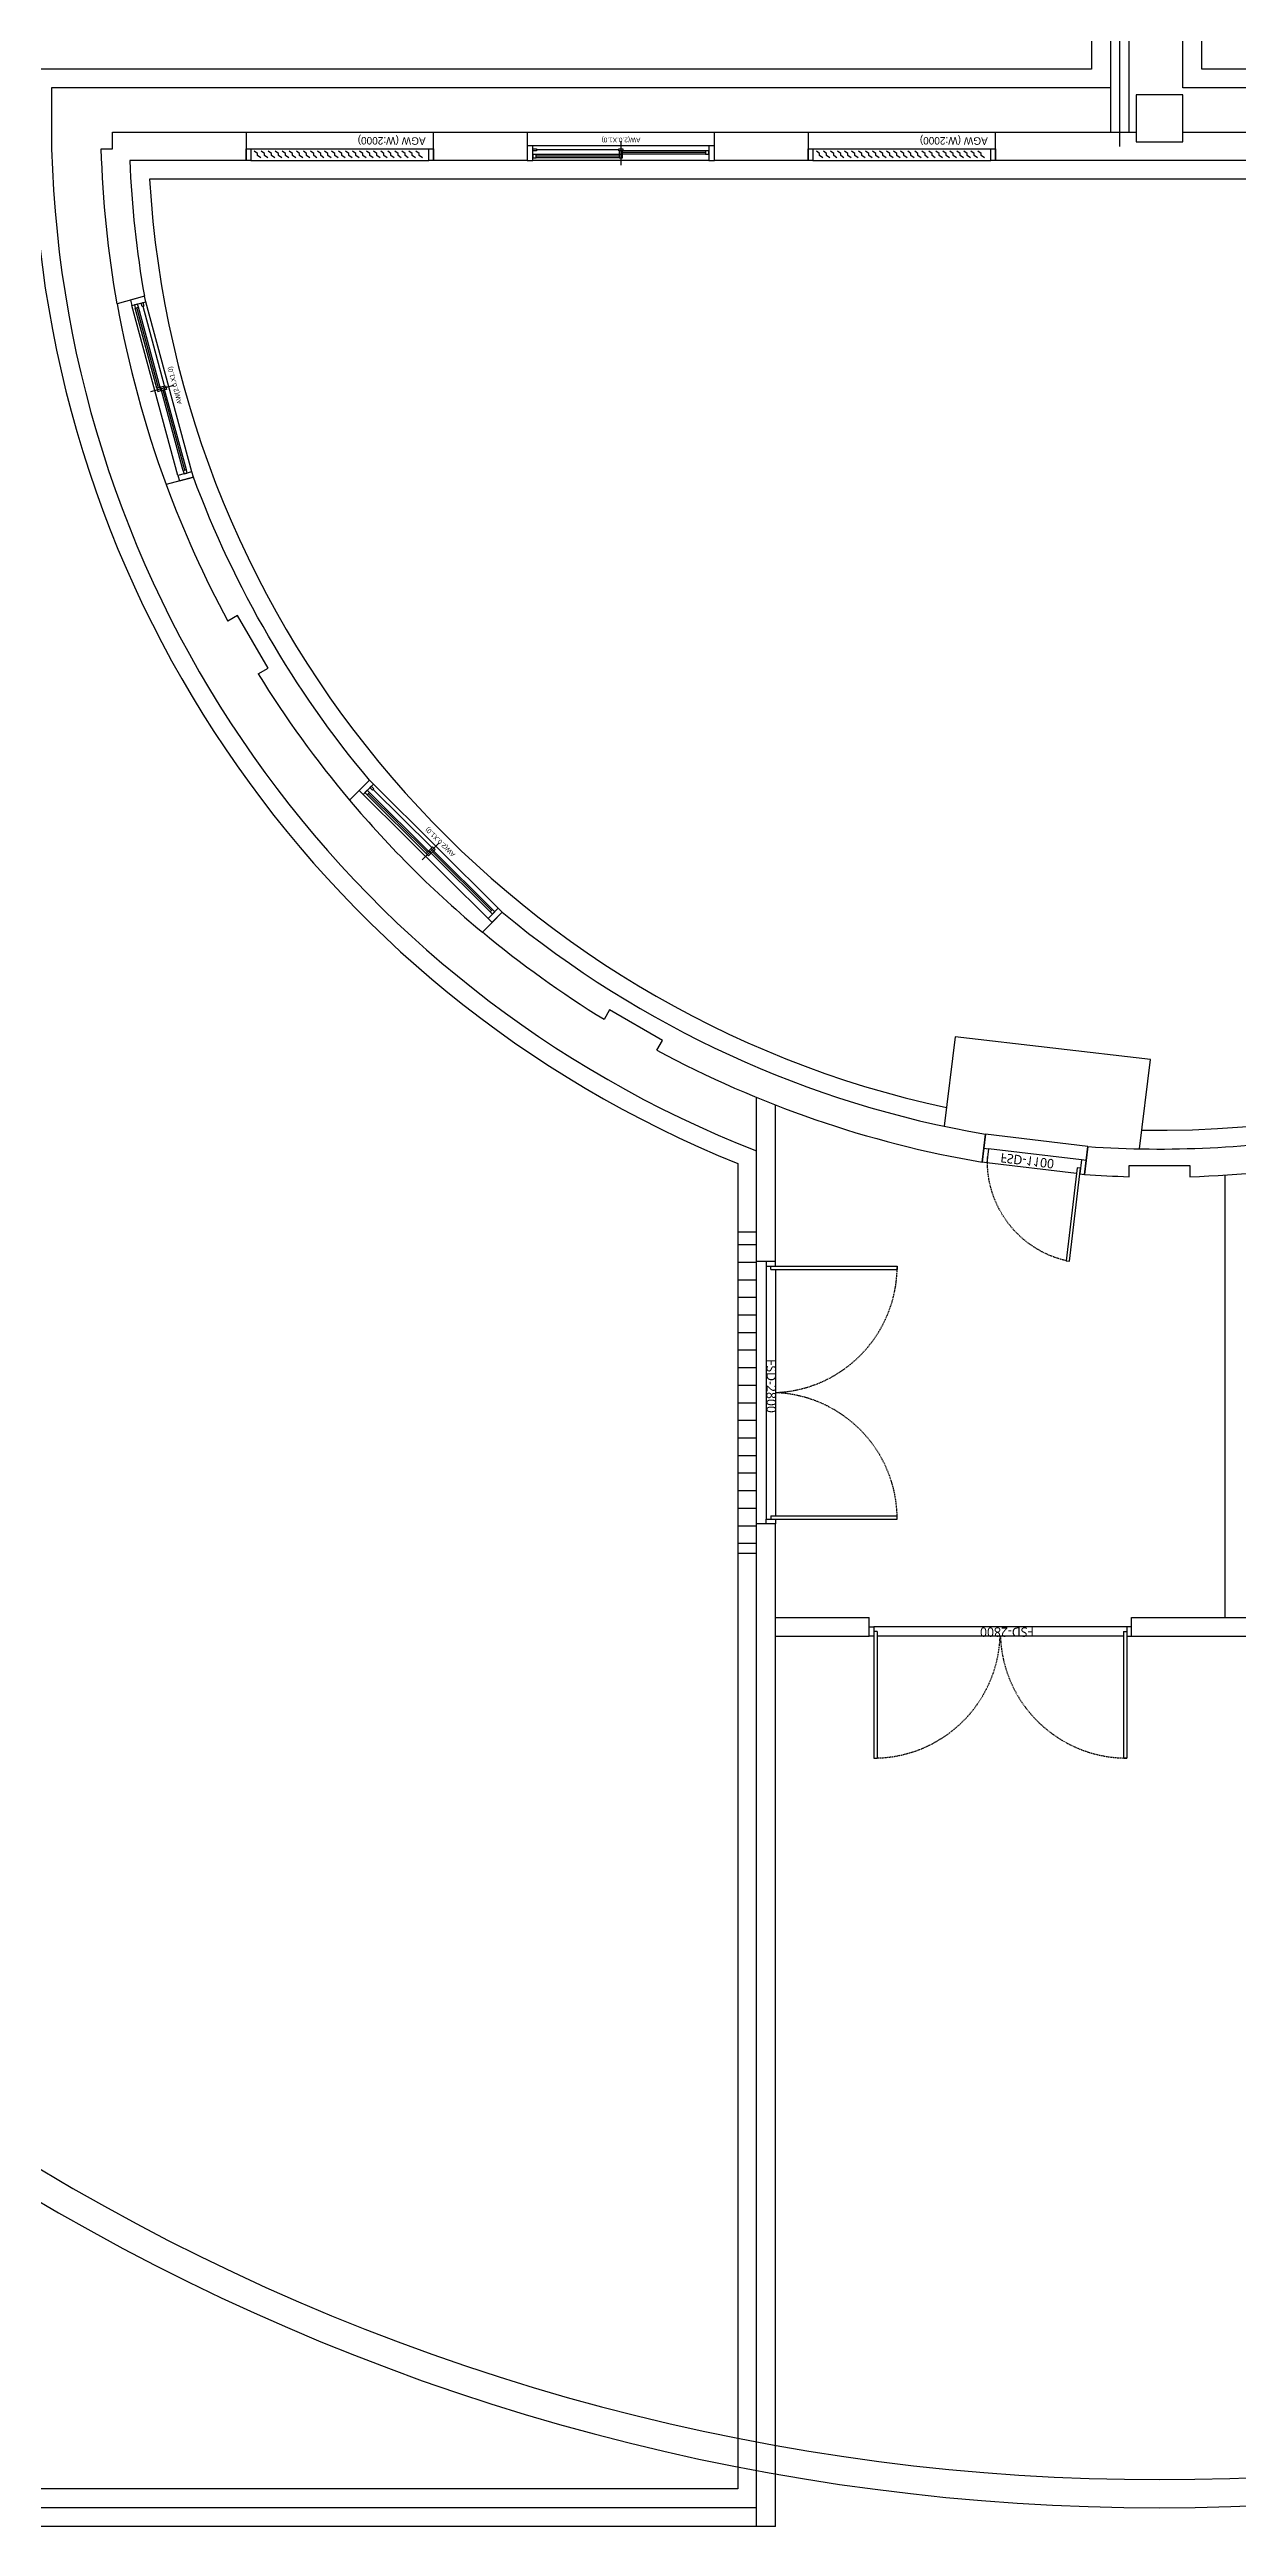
# Model space of a CAD drawing. Header units: millimetres. Extents: x -26983 to 60590, y 825 to 42375.
# Drawn here: x 55768 to 56017, y 17911 to 18428 of the extents above; entities that cross this region are included whole.
import ezdxf
from ezdxf.enums import TextEntityAlignment as Align

# ---------------------------------------------------------------- set-up
doc = ezdxf.new("R2010")
doc.units = ezdxf.units.MM
doc.header["$LTSCALE"] = 100
doc.header["$MEASUREMENT"] = 0
doc.linetypes.add('HID', pattern=[2.5, 1.5, -1])
doc.layers.get('0').update_dxf_attribs({"linetype": 'CONTINUOUS'})
doc.layers.get('Defpoints').update_dxf_attribs({"color": 171, "linetype": 'CONTINUOUS'})
for name, color, linetype in [('DOOR', 4, 'CONTINUOUS'), ('DOOR ELE', 253, 'CONTINUOUS'), ('DOOR(OPEN ELE)', 5, 'CONTINUOUS'), ('ELE9', 9, 'CONTINUOUS'), ('WIN', 4, 'CONTINUOUS'), ('WIN-ETC', 1, 'CONTINUOUS'), ('WIN-G', 252, 'CONTINUOUS'), ('WIN2', 5, 'CONTINUOUS')]:
    doc.layers.add(name, color=color, linetype=linetype)
doc.styles.add('CGS', font='cgse', dxfattribs={"bigfont": 'cgs'})
doc.styles.add('나눔바른고딕', font='NanumBarunGothic.ttf')

# ---------------------------------------------------------------- blocks, each defined once
blk = doc.blocks.new('A$Cebd64fee')
at = {"layer": 'DOOR'}
for p, q in [((50, 1441), (85, 1441)), ((50, 91), (50, 1441)), ((85, 91), (85, 1441)), ((2715, 91), (2715, 1441)), ((2750, 1441), (2715, 1441)), ((2750, 91), (2750, 1441)), ((85, 91), (50, 91)), ((2715, 91), (2750, 91))]:
    blk.add_line(p, q, dxfattribs=at)
for points in [[(0, 41), (50, 41), (50, 141), (0, 141)], [(2800, 41), (2750, 41), (2750, 141), (2800, 141)]]:
    blk.add_lwpolyline(points, close=True, dxfattribs=at)
at = {"layer": 'DOOR ELE'}
blk.add_line((85, 141), (2715, 141), dxfattribs=at)
blk.add_lwpolyline([(50, 41), (2750, 41)], dxfattribs=at)
at = {"layer": 'DOOR(OPEN ELE)', "linetype": 'HID', "ltscale": 0.05}
for centre, start, end in [((50, 91), 2.1226, 90), ((2750, 91), 90, 177.8774)]:
    blk.add_arc(centre, 1350, start, end, dxfattribs=at)
at = {"layer": 'Defpoints', "style": '나눔바른고딕'}
blk.add_text('FSD-2800', height=100, dxfattribs=at).set_placement((1042, 47))
blk = doc.blocks.new('AW2000')
at = {"layer": 'WIN', "ltscale": 0.1}
for points in [[(60, 155), (0, 155), (0, 0), (60, 0)], [(95, 52.5), (95, 87.5), (60, 87.5), (60, 52.5)], [(1020, 32.5), (980, 32.5), (980, 52.5), (1020, 52.5)], [(1017.5, 92.5), (1017.5, 127.5), (982.5, 127.5), (982.5, 92.5)], [(1017.5, 52.5), (1017.5, 87.5), (982.5, 87.5), (982.5, 52.5)], [(1940, 32.5), (1900, 32.5), (1900, 52.5), (1940, 52.5)], [(1940, 92.5), (1940, 127.5), (1905, 127.5), (1905, 92.5)], [(2000, 155), (1940, 155), (1940, 0), (2000, 0)]]:
    blk.add_lwpolyline(points, close=True, dxfattribs=at)
at = {"layer": 'WIN-ETC', "ltscale": 0.1}
blk.add_lwpolyline([(1000, -50), (1000, 205)], dxfattribs=at)
at = {"layer": 'WIN-G', "ltscale": 0.1}
for points in [[(95, 87.5), (982.5, 87.5)], [(95, 70), (982.5, 70)], [(95, 52.5), (982.5, 52.5)], [(1017.5, 127.5), (1905, 127.5)], [(1017.5, 110), (1905, 110)], [(1017.5, 92.5), (1905, 92.5)], [(1020, 42.5), (1900, 42.5)]]:
    blk.add_lwpolyline(points, dxfattribs=at)
at = {"layer": 'WIN2', "ltscale": 0.1}
for points in [[(60, 155), (1940, 155)], [(60, 0), (1940, 0)]]:
    blk.add_lwpolyline(points, dxfattribs=at)
at = {"layer": 'Defpoints', "style": 'CGS'}
blk.add_text('AW(2.0.X1.0)', height=50, dxfattribs=at).set_placement((997.7, -103.5), align=Align.BOTTOM_CENTER)
blk = doc.blocks.new('A$C48EA7C17')
at = {"layer": 'DOOR'}
for points in [[(965, 1088), (1000, 1088), (1000, 88), (965, 88)], [(-50, 0), (0, 0), (0, 150), (-50, 150)], [(1050, 0), (1000, 0), (1000, 150), (1050, 150)]]:
    blk.add_lwpolyline(points, close=True, dxfattribs=at)
at = {"layer": 'DOOR ELE', "ltscale": 0.1}
for points in [[(965, 150), (0, 150)], [(1000, 0), (0, 0)]]:
    blk.add_lwpolyline(points, dxfattribs=at)
at = {"layer": 'DOOR(OPEN ELE)', "linetype": 'HID', "ltscale": 0.05}
blk.add_arc((1084, 7), 1087, 96.2785, 175.7623, dxfattribs=at)
at = {"layer": 'Defpoints', "style": '나눔바른고딕'}
blk.add_text('FSD-1100', height=100, dxfattribs=at).set_placement((139, 28))
blk = doc.blocks.new('FDKGLMFGKFGHFGH')
at = {"layer": 'WIN'}
for points in [[(36447933, 599859), (36447983, 599859), (36447983, 599734), (36447933, 599734)], [(36449883, 599859), (36449933, 599859), (36449933, 599734), (36449883, 599734)]]:
    blk.add_lwpolyline(points, close=True, dxfattribs=at)
at = {"layer": 'WIN-G'}
for points in [[(36448051, 599831), (36448086, 599805), (36448086, 599785), (36448121, 599760)], [(36448126, 599831), (36448161, 599805), (36448161, 599785), (36448196, 599760)], [(36448201, 599831), (36448236, 599805), (36448236, 599785), (36448271, 599760)], [(36448276, 599831), (36448311, 599805), (36448311, 599785), (36448346, 599760)], [(36448351, 599831), (36448386, 599805), (36448386, 599785), (36448421, 599760)], [(36448426, 599831), (36448461, 599805), (36448461, 599785), (36448496, 599760)], [(36448501, 599831), (36448536, 599805), (36448536, 599785), (36448571, 599760)], [(36448576, 599831), (36448611, 599805), (36448611, 599785), (36448646, 599760)], [(36448651, 599831), (36448686, 599805), (36448686, 599785), (36448721, 599760)], [(36448726, 599831), (36448761, 599805), (36448761, 599785), (36448796, 599760)], [(36448801, 599831), (36448836, 599805), (36448836, 599785), (36448871, 599760)], [(36448876, 599831), (36448911, 599805), (36448911, 599785), (36448946, 599760)], [(36448951, 599831), (36448986, 599805), (36448986, 599785), (36449021, 599760)], [(36449026, 599831), (36449061, 599805), (36449061, 599785), (36449096, 599760)], [(36449101, 599831), (36449136, 599805), (36449136, 599785), (36449171, 599760)], [(36449176, 599831), (36449211, 599805), (36449211, 599785), (36449246, 599760)], [(36449251, 599831), (36449286, 599805), (36449286, 599785), (36449321, 599760)], [(36449326, 599831), (36449361, 599805), (36449361, 599785), (36449396, 599760)], [(36449401, 599831), (36449436, 599805), (36449436, 599785), (36449471, 599760)], [(36449476, 599831), (36449511, 599805), (36449511, 599785), (36449546, 599760)], [(36449551, 599831), (36449586, 599805), (36449586, 599785), (36449621, 599760)], [(36449626, 599831), (36449661, 599805), (36449661, 599785), (36449696, 599760)], [(36449701, 599831), (36449736, 599805), (36449736, 599785), (36449771, 599760)], [(36449776, 599831), (36449811, 599805), (36449811, 599785), (36449846, 599760)]]:
    blk.add_lwpolyline(points, dxfattribs=at)
at = {"layer": 'WIN2'}
for p, q in [((36449883, 599859), (36447983, 599859)), ((36449883, 599734), (36447983, 599734))]:
    blk.add_line(p, q, dxfattribs=at)
at = {"layer": 'Defpoints', "style": 'CGS'}
blk.add_text('AGW (W:2000)', height=80, rotation=359.6383, dxfattribs=at).set_placement((36448016, 599613))
blk = doc.blocks.new('B2FF')
at = {"layer": 'ELE9'}
h = blk.add_hatch(dxfattribs=at)
h.set_pattern_fill('ANSI31', color=253, scale=1500, angle=315)
h.set_pattern_definition([(360, (18944028.68, 18106385.32), (1e-13, 187.5), [])])
h.paths.add_polyline_path([(37143724.7, 586834), (37143924.7, 586834), (37143924.7, 590259), (37143724.7, 590259)])
at = {"layer": 'ELE9', "color": 253, "ltscale": 0.1}
for p, q in [((37147799.7, 601846.3), (37147799.7, 615716.8)), ((37148474.7, 602471.3), (37148474.7, 613721.3)), ((37138474.7, 601996.3), (37140474.7, 601996.3)), ((37141474.7, 601996.3), (37143474.7, 601996.3)), ((37144474.7, 601996.3), (37146474.7, 601996.3)), ((37146331.9, 591006), (37146368.6, 591304.1)), ((37146368.6, 591304.1), (37146331.9, 591006)), ((37147424.1, 590874.7), (37147460.7, 591172.9)), ((37147460.7, 591172.9), (37147424.1, 590874.7)), ((37143924.7, 576646.5), (37131867, 576646.5)), ((37144124.7, 576446.5), (37131954.1, 576446.5))]:
    blk.add_line(p, q, dxfattribs=at)
for points in [[(37174174.7, 643646.3), (37148224.7, 643646.3, 0.4142136), (37124724.7, 620146.3), (37124724.7, 600146.4, 1.0000003), (37171724.7, 600146.3), (37171724.7, 624896.3), (37174174.7, 624896.3)], [(37174174.7, 643346.3), (37148224.7, 643346.3, 0.4142136), (37125024.7, 620146.3), (37125024.7, 600146.4, 1), (37171424.7, 600146.3), (37171424.7, 625196.3), (37174174.7, 625196.3)], [(37143724.7, 590990.3), (37143724.7, 576846.5), (37131998, 576846.5), (37130494, 580298.3), (37130494, 581408.2), (37130010.4, 581408.2), (37125799.7, 591071.7), (37125799.7, 628511.9), (37126399.1, 628511.9), (37127281.7, 628063.2), (37127784.7, 629052.6), (37127784.7, 629296.3), (37147499.7, 629296.3), (37147499.7, 602671.3), (37136195.3, 602671.3), (37136195.3, 602146.3, 0.3058855), (37143724.7, 590990.3)], [(37147699.7, 602471.3), (37136399.7, 602471.3), (37136399.7, 601821.4, 0.3014923), (37143924.7, 591126.1)], [(37137049.7, 601996.3), (37138474.7, 601996.3), (37138474.7, 601696.3), (37137233.9, 601696.3, 0.0331815), (37137390, 600246.3), (37137099.3, 600167.6, -0.0368305), (37136929.4, 601821.3, 0.0368305)], [(37148036.4, 591348, 0.4017363), (37159005.1, 601496.3), (37137444.3, 601496.3, 0.3364976), (37145950.2, 591588.6, 0.3364976)], [(37138605.2, 596217.2, 0.0368309), (37139579.2, 594870), (37139791.6, 595083.5, -0.0855908), (37137913.2, 598316), (37137622.4, 598237.2, 0.0354123), (37138280.2, 596780.1, -0.0354123)], [(37142295.6, 592526.8, -0.035412), (37140997.5, 593459.8), (37141209.8, 593673.3, 0.1312402), (37146368.6, 591304.1)], [(37142858.5, 592201.8, 0.081816), (37146331.9, 591006, 0.0734605)], [(37147460.7, 591172.9, 0.0594293), (37150063.3, 591301.1, 0.0594293)], [(37147424.1, 590874.7, 0.0105374), (37147899.7, 590851, 0.0022316)], [(37148549.7, 590851, 0.0354116), (37150140.4, 591009.9, 0.027098)]]:
    blk.add_lwpolyline(points, format="xyb", dxfattribs=at)
for points in [[(37147899.7, 601996.3), (37147899.7, 629246.3), (37147699.7, 629246.3), (37147699.7, 601996.3), (37147899.7, 601996.3)], [(37160049.7, 601646.3), (37160049.7, 602471.3), (37148474.7, 602471.3)], [(37136929.4, 601821.3), (37137049.7, 601821.3), (37137049.7, 601996.3)], [(37148474.7, 601996.3), (37149974.7, 601996.3), (37149974.7, 601696.3), (37146474.7, 601696.3), (37146474.7, 601996.3), (37147974.7, 601996.3)], [(37147974.7, 601996.3), (37147974.7, 601896.3), (37148474.7, 601896.3), (37148474.7, 601996.3)], [(37138605.2, 596217.2), (37138709.4, 596277.4), (37138384.4, 596840.3), (37138280.2, 596780.1)], [(37142858.5, 592201.8), (37142918.7, 592306), (37142355.8, 592631), (37142295.6, 592526.8)], [(37143924.7, 589946.5), (37143924.7, 591696.5)], [(37144124.7, 589946.5), (37144124.7, 591616.4)], [(37147899.7, 590851), (37147899.7, 590971.3), (37148549.7, 590971.3), (37148549.7, 590851)], [(37148924.7, 586146.5), (37148924.7, 590868)], [(37144124.7, 589946.5), (37143924.7, 589946.5)], [(37144124.7, 587146.5), (37143924.7, 587146.5)], [(37143924.7, 576446.5), (37143924.7, 587146.5)], [(37144124.7, 576446.5), (37144124.7, 587146.5)], [(37144124.7, 586146.5), (37145124.7, 586146.5)], [(37145124.7, 585946.5), (37145124.7, 586146.5)], [(37147924.7, 586146.5), (37171073.8, 586146.5)], [(37147924.7, 585946.5), (37147924.7, 586146.5)], [(37144124.7, 585946.5), (37145124.7, 585946.5)], [(37147924.7, 585946.5), (37171073.8, 585946.5)]]:
    blk.add_lwpolyline(points, dxfattribs=at)
for points in [[(37170424.7, 598346.3), (37166349.7, 598346.3), (37166349.7, 601846.3), (37160249.7, 601846.3), (37160249.7, 602671.3), (37148674.7, 602671.3), (37148674.7, 613521.3), (37170424.7, 613521.3)], [(37147974.7, 601896.3), (37148474.7, 601896.3), (37148474.7, 602396.3), (37147974.7, 602396.3)], [(37140474.7, 601696.3), (37140474.7, 601996.3), (37141474.7, 601996.3), (37141474.7, 601696.3)], [(37143474.7, 601696.3), (37143474.7, 601996.3), (37144474.7, 601996.3), (37144474.7, 601696.3)]]:
    blk.add_lwpolyline(points, close=True, dxfattribs=at)
at = {"layer": 'ELE9', "color": 253, "ltscale": 5}
for points in [[(37148011.9, 591148.4), (37148129.2, 592102.3), (37146043, 592343.3), (37145925.7, 591389.3)], [(37147460.7, 591172.9), (37146368.6, 591304.1)]]:
    blk.add_lwpolyline(points, dxfattribs=at)
at = {"layer": 'ELE9', "color": 253}
blk.add_lwpolyline([(37143724.7, 586834), (37143924.7, 586834), (37143924.7, 590259), (37143724.7, 590259)], close=True, dxfattribs=at)
at = {"layer": 'ELE9', "color": 253, "ltscale": 0.1}
for radius, start, end in [(11829.5, 178.42567, 178.42586), (11300, 190.08523, 200.23936), (11300, 220.08532, 230.23945)]:
    blk.add_arc((37148224.7, 602146.3), radius, start, end, dxfattribs=at)
for name, p, rotation in [('FDKGLMFGKFGHFGH', (73588407.7, 1201555.6), 180), ('FDKGLMFGKFGHFGH', (73594407.7, 1201555.6), 180), ('A$Cebd64fee', (37143983.7, 589946.5), 270), ('A$Cebd64fee', (37147924.7, 586087.5), 180)]:
    blk.add_blockref(name, p, dxfattribs=dict(at, rotation=rotation))
at = {"layer": 'ELE9', "color": 253}
for p, rotation in [((37143474.7, 601851.3), 180), ((37137913.2, 598316), 105.162335045054), ((37141209.8, 593673.3), 135.1624185715112)]:
    blk.add_blockref('AW2000', p, dxfattribs=dict(at, rotation=rotation))
at = {"layer": 'ELE9', "color": 253, "ltscale": 0.1, "xscale": -1, "rotation": 173.1470536260535}
blk.add_blockref('A$C48EA7C17', (37146399.4, 591149), dxfattribs=at)

msp = doc.modelspace()

# ---------------------------------------------------------------- block references
at = {"xscale": 0.01956471256889679, "yscale": 0.01956471256889679, "zscale": 0.01956471256889679}
msp.add_blockref('B2FF', (-670794.07, 6632.61), dxfattribs=at)

doc.saveas('drawing.dxf')
